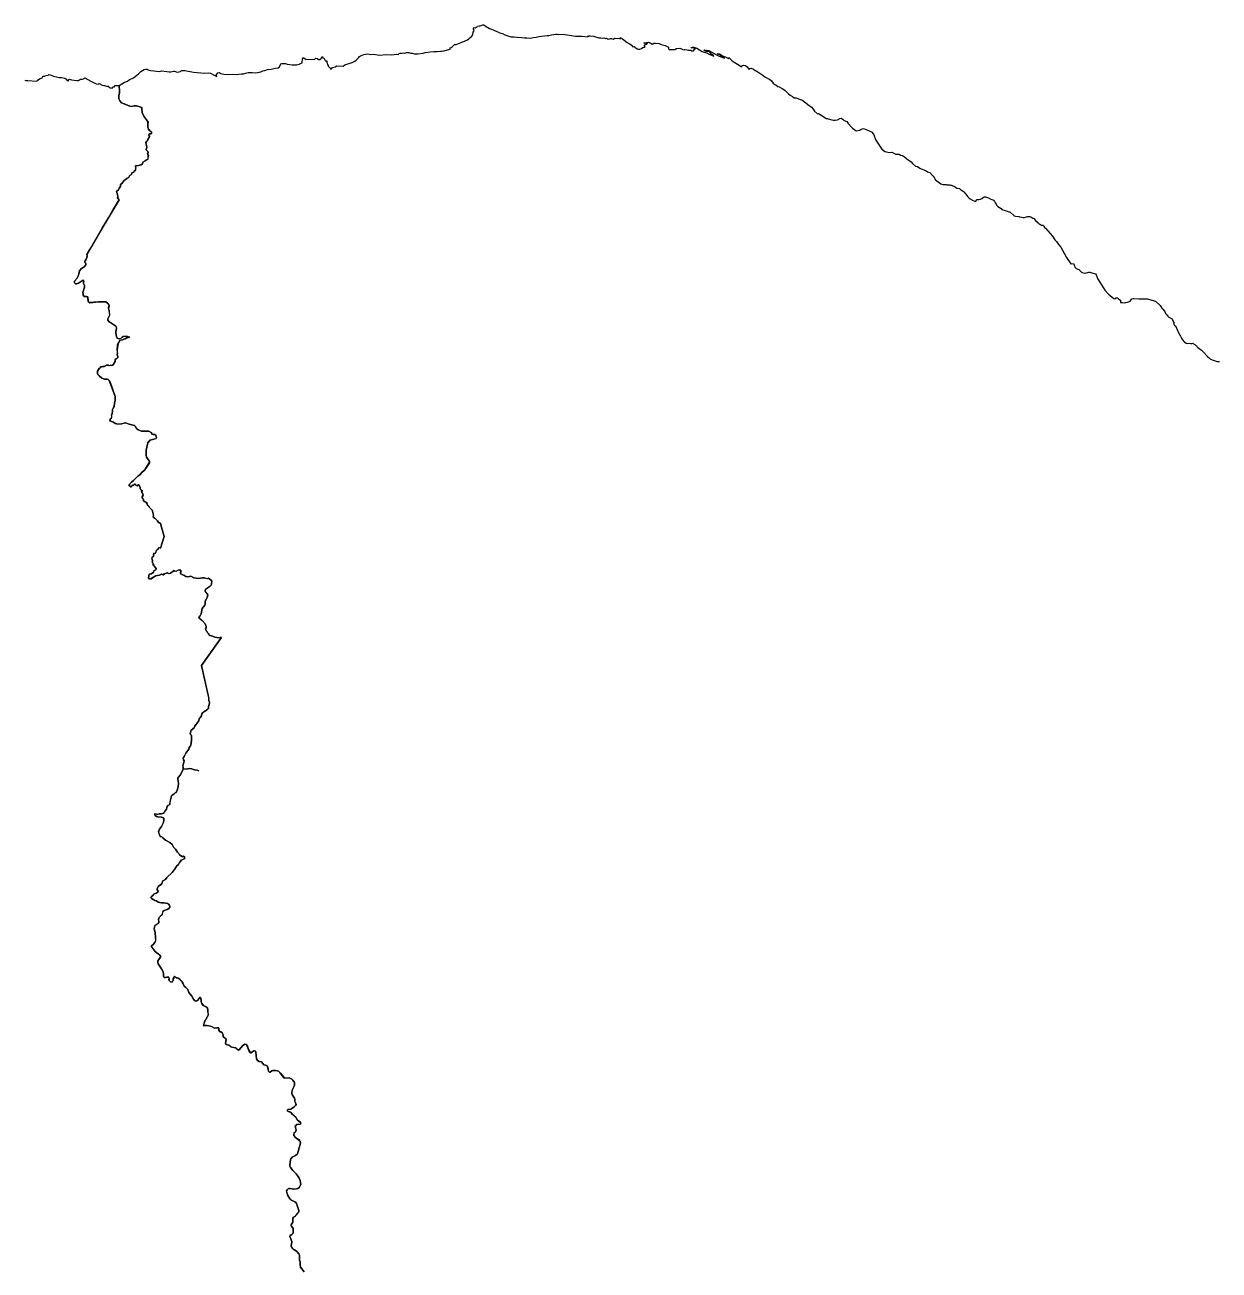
# Model space of a CAD drawing. Extents: x -74 to -34.8, y -33.8 to 5.3.
# Drawn here: x -41.536 to -38.833, y -5.601 to -2.784 of the extents above; entities that cross this region are included whole.
import ezdxf

# ---------------------------------------------------------------- set-up
doc = ezdxf.new("R2010")
doc.units = 0
doc.header["$LTSCALE"] = 2
doc.layers.add('UFEBRASIL', color=7, linetype='Continuous')

msp = doc.modelspace()

# ---------------------------------------------------------------- linework, layer by layer
at = {"layer": 'UFEBRASIL'}
for points in [[(-40.904, -5.6049), (-40.9119, -5.5948), (-40.9126, -5.59), (-40.913, -5.5824), (-40.9144, -5.5786), (-40.9139, -5.5704), (-40.9144, -5.5677), (-40.9157, -5.5644), (-40.9202, -5.5594), (-40.9255, -5.5554), (-40.9278, -5.5542), (-40.9294, -5.5529), (-40.933, -5.5473), (-40.9329, -5.5453), (-40.9317, -5.5388), (-40.9318, -5.5364), (-40.9329, -5.5326), (-40.9339, -5.5304), (-40.9364, -5.5253), (-40.9352, -5.5226), (-40.9315, -5.5203), (-40.9289, -5.5178), (-40.9285, -5.5137), (-40.9288, -5.5069), (-40.9298, -5.5048), (-40.9331, -5.5007), (-40.9328, -5.4987), (-40.9291, -5.4928), (-40.9296, -5.4889), (-40.9292, -5.4833), (-40.928, -5.4817), (-40.925, -5.4799), (-40.9185, -5.4738), (-40.9161, -5.4683), (-40.9158, -5.4662), (-40.9162, -5.4638), (-40.9212, -5.4508), (-40.9226, -5.4482), (-40.9251, -5.4466), (-40.9321, -5.4433), (-40.937, -5.4386), (-40.9418, -5.431), (-40.9435, -5.4216), (-40.9425, -5.4197), (-40.9403, -5.4173), (-40.9382, -5.4164), (-40.9351, -5.4163), (-40.9305, -5.4175), (-40.9274, -5.4177), (-40.9213, -5.4174), (-40.9177, -5.4163), (-40.9153, -5.4142), (-40.9115, -5.4074), (-40.9129, -5.3981), (-40.9149, -5.3931), (-40.917, -5.3894), (-40.9221, -5.3832), (-40.929, -5.3758), (-40.9343, -5.3691), (-40.9361, -5.366), (-40.9361, -5.3629), (-40.9344, -5.3514), (-40.9337, -5.3494), (-40.9308, -5.3455), (-40.9236, -5.3419), (-40.9185, -5.3383), (-40.9135, -5.3196), (-40.9121, -5.3142), (-40.9135, -5.3079), (-40.9235, -5.3011), (-40.9269, -5.297), (-40.9262, -5.2902), (-40.9232, -5.2883), (-40.9219, -5.2844), (-40.9242, -5.2748), (-40.9196, -5.2712), (-40.9119, -5.2709), (-40.9112, -5.268), (-40.9117, -5.2667), (-40.9189, -5.2621), (-40.9227, -5.255), (-40.9299, -5.2489), (-40.9331, -5.2452), (-40.9359, -5.2433), (-40.9411, -5.242), (-40.9417, -5.2387), (-40.9397, -5.2372), (-40.9342, -5.2369), (-40.9313, -5.2353), (-40.9266, -5.2321), (-40.9232, -5.2291), (-40.922, -5.2265), (-40.9226, -5.224), (-40.925, -5.22), (-40.9247, -5.2155), (-40.9254, -5.2125), (-40.93, -5.2054), (-40.932, -5.2013), (-40.932, -5.1988), (-40.9303, -5.1928), (-40.9264, -5.1858), (-40.9253, -5.1821), (-40.9256, -5.1769), (-40.929, -5.1717), (-40.9318, -5.1691), (-40.9345, -5.1674), (-40.9377, -5.1666), (-40.9493, -5.1669), (-40.9585, -5.1545), (-40.962, -5.1513), (-40.9646, -5.1501), (-40.9684, -5.1494), (-40.9749, -5.1495), (-40.977, -5.1504), (-40.9804, -5.1535), (-40.9825, -5.1535), (-40.9845, -5.1513), (-40.987, -5.1404), (-40.9886, -5.1387), (-40.991, -5.1377), (-40.9951, -5.1367), (-41.0001, -5.1304), (-41.0052, -5.129), (-41.0091, -5.1267), (-41.0118, -5.1236), (-41.0131, -5.1085), (-41.0141, -5.1058), (-41.0175, -5.1048), (-41.0202, -5.1063), (-41.0219, -5.1079), (-41.0251, -5.11), (-41.0264, -5.1097), (-41.0297, -5.1023), (-41.034, -5.0911), (-41.034, -5.0911), (-41.0378, -5.0904), (-41.0403, -5.0914), (-41.0433, -5.0939), (-41.0504, -5.1023), (-41.0538, -5.1032), (-41.0586, -5.0986), (-41.0673, -5.0968), (-41.0698, -5.0958), (-41.0745, -5.0921), (-41.0746, -5.0921), (-41.0813, -5.0901), (-41.0819, -5.0876), (-41.0804, -5.0787), (-41.0841, -5.076), (-41.0873, -5.0733), (-41.087, -5.069), (-41.0882, -5.0656), (-41.0903, -5.0631), (-41.0965, -5.0602), (-41.097, -5.0531), (-41.1013, -5.0531), (-41.1067, -5.0537), (-41.1118, -5.051), (-41.1159, -5.0496), (-41.124, -5.0482), (-41.1266, -5.048), (-41.1319, -5.0481), (-41.1296, -5.04), (-41.1282, -5.0378), (-41.1275, -5.0359), (-41.125, -5.0324), (-41.1238, -5.0292), (-41.1218, -5.0268), (-41.1212, -5.0239), (-41.1202, -5.0211), (-41.122, -5.0182), (-41.1221, -5.0157), (-41.1214, -5.0127), (-41.1234, -5.007), (-41.1243, -5.0061), (-41.132, -5.0025), (-41.1355, -4.9978), (-41.1369, -4.9935), (-41.1365, -4.991), (-41.1383, -4.9845), (-41.1409, -4.9848), (-41.1445, -4.9904), (-41.1465, -4.9922), (-41.1489, -4.9928), (-41.1509, -4.9921), (-41.1543, -4.9879), (-41.1579, -4.9814), (-41.1645, -4.9731), (-41.1672, -4.9662), (-41.1692, -4.9639), (-41.1719, -4.9618), (-41.1752, -4.9586), (-41.1774, -4.9538), (-41.18, -4.95), (-41.1802, -4.9475), (-41.1837, -4.9459), (-41.1854, -4.9434), (-41.189, -4.9406), (-41.1911, -4.9398), (-41.1935, -4.9397), (-41.197, -4.937), (-41.1986, -4.9375), (-41.1986, -4.9413), (-41.2002, -4.9433), (-41.2003, -4.9457), (-41.2038, -4.9497), (-41.2059, -4.9489), (-41.2097, -4.9453), (-41.2093, -4.9397), (-41.2116, -4.9381), (-41.2179, -4.9393), (-41.2214, -4.9382), (-41.2224, -4.9362), (-41.2223, -4.9306), (-41.2229, -4.9265), (-41.2269, -4.9194), (-41.2341, -4.9084), (-41.2349, -4.9057), (-41.2347, -4.9017), (-41.2328, -4.8985), (-41.2282, -4.8921), (-41.2281, -4.891), (-41.2337, -4.8868), (-41.2407, -4.8804), (-41.2497, -4.8686), (-41.2493, -4.8673), (-41.2446, -4.8638), (-41.2419, -4.8602), (-41.2394, -4.8545), (-41.2399, -4.8488), (-41.2407, -4.8384), (-41.2432, -4.8283), (-41.2425, -4.8252), (-41.2409, -4.8208), (-41.2345, -4.8172), (-41.2328, -4.8157), (-41.2326, -4.8126), (-41.2334, -4.8077), (-41.2325, -4.8045), (-41.2299, -4.8009), (-41.2249, -4.7967), (-41.2231, -4.7895), (-41.2207, -4.7877), (-41.2138, -4.7857), (-41.21, -4.7833), (-41.2081, -4.7803), (-41.2088, -4.775), (-41.2128, -4.772), (-41.2169, -4.7709), (-41.2213, -4.7702), (-41.2268, -4.7707), (-41.2339, -4.7688), (-41.2382, -4.7658), (-41.2419, -4.765), (-41.248, -4.7616), (-41.2504, -4.759), (-41.2495, -4.756), (-41.2459, -4.7534), (-41.2437, -4.7508), (-41.2388, -4.7488), (-41.2352, -4.7465), (-41.2342, -4.7442), (-41.2365, -4.741), (-41.2367, -4.7388), (-41.2341, -4.7337), (-41.231, -4.731), (-41.2277, -4.7287), (-41.226, -4.7265), (-41.2238, -4.7209), (-41.2203, -4.7193), (-41.2179, -4.7176), (-41.2146, -4.7127), (-41.2025, -4.7019), (-41.197, -4.6948), (-41.1936, -4.689), (-41.191, -4.6862), (-41.1879, -4.684), (-41.1859, -4.6793), (-41.1811, -4.6732), (-41.1754, -4.6708), (-41.1739, -4.6669), (-41.1768, -4.6646), (-41.1795, -4.6654), (-41.1856, -4.662), (-41.1871, -4.6589), (-41.1904, -4.6561), (-41.1952, -4.6488), (-41.1992, -4.6441), (-41.2028, -4.6382), (-41.2075, -4.6342), (-41.2173, -4.6289), (-41.2234, -4.6237), (-41.2257, -4.6211), (-41.2293, -4.6201), (-41.2306, -4.6177), (-41.2334, -4.6088), (-41.2311, -4.6036), (-41.2269, -4.5974), (-41.223, -4.5898), (-41.2215, -4.584), (-41.2212, -4.5789), (-41.222, -4.5778), (-41.2265, -4.5765), (-41.2348, -4.5759), (-41.2377, -4.575), (-41.2413, -4.5725), (-41.2423, -4.5699), (-41.2407, -4.5685), (-41.2379, -4.5697), (-41.2354, -4.5702), (-41.2317, -4.5691), (-41.2264, -4.569), (-41.2215, -4.5675), (-41.2156, -4.5587), (-41.2146, -4.5537), (-41.2141, -4.5527), (-41.212, -4.5501), (-41.2079, -4.5477), (-41.2076, -4.5467), (-41.2067, -4.5421), (-41.2062, -4.5371), (-41.2038, -4.5284), (-41.2022, -4.5268), (-41.1985, -4.5248), (-41.196, -4.5217), (-41.1937, -4.5204), (-41.1908, -4.5155), (-41.1891, -4.5077), (-41.1883, -4.4992), (-41.1894, -4.4909), (-41.1893, -4.4887), (-41.1879, -4.4861), (-41.1841, -4.4815), (-41.181, -4.4766), (-41.1781, -4.4698), (-41.1776, -4.4677), (-41.167, -4.4674), (-41.1622, -4.4667), (-41.1581, -4.4673), (-41.1544, -4.4691), (-41.152, -4.4698), (-41.1462, -4.4701), (-41.1424, -4.472), (-41.1462, -4.4701), (-41.152, -4.4698), (-41.1544, -4.4691), (-41.1581, -4.4673), (-41.1622, -4.4667), (-41.1671, -4.4674), (-41.1776, -4.4677), (-41.1776, -4.4641), (-41.1785, -4.4594), (-41.1779, -4.4572), (-41.1765, -4.4556), (-41.1759, -4.4518), (-41.1752, -4.4495), (-41.1765, -4.447), (-41.1774, -4.4433), (-41.1771, -4.4413), (-41.1756, -4.4397), (-41.1712, -4.4317), (-41.1651, -4.4226), (-41.1638, -4.419), (-41.1612, -4.415), (-41.1597, -4.4106), (-41.1596, -4.4063), (-41.1585, -4.403), (-41.159, -4.3921), (-41.1607, -4.3893), (-41.1618, -4.3873), (-41.1592, -4.3801), (-41.158, -4.3787), (-41.1523, -4.3746), (-41.1509, -4.3707), (-41.1491, -4.3672), (-41.1466, -4.3646), (-41.1452, -4.3621), (-41.1421, -4.359), (-41.1415, -4.3538), (-41.1362, -4.3483), (-41.1358, -4.3468), (-41.1354, -4.3429), (-41.1334, -4.3401), (-41.1259, -4.3358), (-41.1247, -4.3352), (-41.1202, -4.3306), (-41.1201, -4.327), (-41.1194, -4.3243), (-41.1181, -4.3188), (-41.1181, -4.3168), (-41.1194, -4.313), (-41.1198, -4.3079), (-41.1191, -4.3065), (-41.1359, -4.2335), (-41.0991, -4.1818), (-41.0909, -4.1703), (-41.0939, -4.1699), (-41.097, -4.1707), (-41.1058, -4.1696), (-41.1113, -4.1669), (-41.1183, -4.1652), (-41.121, -4.1605), (-41.1231, -4.1582), (-41.1237, -4.1562), (-41.1262, -4.1528), (-41.1268, -4.1507), (-41.1258, -4.1485), (-41.1253, -4.1449), (-41.1281, -4.1393), (-41.1343, -4.1317), (-41.1431, -4.1242), (-41.1408, -4.1236), (-41.1394, -4.121), (-41.1371, -4.1169), (-41.1344, -4.1049), (-41.1289, -4.0973), (-41.1281, -4.0942), (-41.1276, -4.0887), (-41.1222, -4.0772), (-41.122, -4.0722), (-41.1275, -4.0661), (-41.1279, -4.0639), (-41.1258, -4.0603), (-41.1164, -4.0541), (-41.1141, -4.0518), (-41.1132, -4.0498), (-41.1132, -4.047), (-41.1125, -4.0442), (-41.1143, -4.0406), (-41.1203, -4.0363), (-41.1239, -4.0371), (-41.1302, -4.0354), (-41.1337, -4.0352), (-41.1431, -4.0368), (-41.1533, -4.0349), (-41.16, -4.0317), (-41.1635, -4.0318), (-41.1688, -4.0331), (-41.1718, -4.0325), (-41.176, -4.0288), (-41.182, -4.0267), (-41.1838, -4.0244), (-41.1829, -4.018), (-41.1855, -4.0172), (-41.1886, -4.0176), (-41.1916, -4.019), (-41.1926, -4.0207), (-41.1958, -4.0203), (-41.1995, -4.0184), (-41.2018, -4.0209), (-41.2033, -4.0225), (-41.206, -4.0243), (-41.2107, -4.0258), (-41.2141, -4.0242), (-41.2221, -4.0271), (-41.2244, -4.0286), (-41.2268, -4.0272), (-41.2309, -4.0289), (-41.2403, -4.0308), (-41.2521, -4.0378), (-41.2547, -4.0371), (-41.2567, -4.0348), (-41.2556, -4.0326), (-41.2555, -4.0297), (-41.2529, -4.0265), (-41.2495, -4.0264), (-41.2446, -4.022), (-41.2438, -4.0197), (-41.2388, -4.0154), (-41.2392, -4.0131), (-41.2426, -4.0099), (-41.2457, -4.0066), (-41.2458, -4.0039), (-41.2464, -4.0013), (-41.2479, -3.9994), (-41.2473, -3.997), (-41.2474, -3.9932), (-41.2477, -3.9891), (-41.2459, -3.9877), (-41.2442, -3.9864), (-41.2447, -3.983), (-41.2437, -3.9794), (-41.2401, -3.9792), (-41.2386, -3.9757), (-41.2382, -3.9728), (-41.2335, -3.97), (-41.2343, -3.9678), (-41.2313, -3.9665), (-41.2289, -3.9681), (-41.2202, -3.9415), (-41.2279, -3.9153), (-41.2289, -3.9117), (-41.23, -3.9109), (-41.2333, -3.9103), (-41.2356, -3.906), (-41.239, -3.9035), (-41.2417, -3.9005), (-41.2457, -3.8964), (-41.2457, -3.8963), (-41.2447, -3.8933), (-41.2466, -3.8845), (-41.2476, -3.8823), (-41.2535, -3.8759), (-41.2554, -3.8729), (-41.2597, -3.8687), (-41.2613, -3.864), (-41.2678, -3.8612), (-41.2668, -3.8589), (-41.2705, -3.8531), (-41.2704, -3.8523), (-41.2681, -3.8483), (-41.2686, -3.8445), (-41.2713, -3.8419), (-41.272, -3.8365), (-41.2737, -3.8357), (-41.2751, -3.8339), (-41.2752, -3.8302), (-41.278, -3.8245), (-41.279, -3.8246), (-41.2827, -3.8268), (-41.2847, -3.8255), (-41.2879, -3.8225), (-41.2894, -3.8255), (-41.2925, -3.8258), (-41.2961, -3.83), (-41.2967, -3.8294), (-41.3008, -3.8263), (-41.2987, -3.8232), (-41.2944, -3.8186), (-41.2898, -3.8148), (-41.2805, -3.8055), (-41.2756, -3.8023), (-41.2708, -3.7968), (-41.2648, -3.7916), (-41.2626, -3.7888), (-41.2538, -3.7734), (-41.2548, -3.7703), (-41.2605, -3.7625), (-41.2612, -3.7575), (-41.2615, -3.7519), (-41.2613, -3.7462), (-41.26, -3.7393), (-41.2585, -3.7328), (-41.2574, -3.7299), (-41.2519, -3.7233), (-41.2472, -3.7221), (-41.2385, -3.7199), (-41.2381, -3.7178), (-41.2383, -3.7158), (-41.2393, -3.7126), (-41.2418, -3.711), (-41.2454, -3.7109), (-41.2474, -3.7099), (-41.2502, -3.7066), (-41.2554, -3.7033), (-41.2583, -3.7036), (-41.2717, -3.7034), (-41.2793, -3.7007), (-41.283, -3.697), (-41.2861, -3.6922), (-41.2877, -3.6909), (-41.2908, -3.6897), (-41.2999, -3.6875), (-41.3077, -3.6848), (-41.3169, -3.6866), (-41.3225, -3.6878), (-41.3265, -3.6873), (-41.3289, -3.6863), (-41.3318, -3.6858), (-41.3353, -3.6832), (-41.3417, -3.6808), (-41.3433, -3.6782), (-41.3424, -3.6762), (-41.34, -3.674), (-41.3391, -3.6704), (-41.34, -3.6674), (-41.3385, -3.6635), (-41.3373, -3.6574), (-41.3373, -3.6547), (-41.3349, -3.65), (-41.334, -3.6477), (-41.3329, -3.6404), (-41.3311, -3.6333), (-41.3317, -3.6312), (-41.3313, -3.6247), (-41.3449, -3.5887), (-41.347, -3.5869), (-41.3493, -3.586), (-41.3572, -3.5852), (-41.362, -3.5832), (-41.368, -3.5785), (-41.3706, -3.5749), (-41.3713, -3.5726), (-41.3712, -3.5678), (-41.3695, -3.564), (-41.3674, -3.5618), (-41.3657, -3.5601), (-41.3647, -3.558), (-41.3617, -3.558), (-41.36, -3.5568), (-41.356, -3.5571), (-41.3531, -3.5558), (-41.3502, -3.5539), (-41.3471, -3.5542), (-41.3441, -3.5546), (-41.3419, -3.5539), (-41.3394, -3.5546), (-41.3369, -3.5539), (-41.3316, -3.5461), (-41.3312, -3.5414), (-41.3269, -3.5383), (-41.3257, -3.5364), (-41.3256, -3.5344), (-41.3271, -3.5309), (-41.3264, -3.5273), (-41.3263, -3.5233), (-41.3269, -3.52), (-41.3261, -3.5083), (-41.3238, -3.5029), (-41.3223, -3.5025), (-41.3221, -3.5003), (-41.3206, -3.4979), (-41.3146, -3.4965), (-41.3116, -3.4952), (-41.3086, -3.4946), (-41.3051, -3.4926), (-41.3012, -3.4918), (-41.2992, -3.491), (-41.3063, -3.4883), (-41.3132, -3.4889), (-41.3155, -3.4904), (-41.319, -3.494), (-41.32, -3.4942), (-41.3242, -3.4945), (-41.3267, -3.4931), (-41.3278, -3.4913), (-41.3295, -3.4864), (-41.3298, -3.4798), (-41.3284, -3.47), (-41.3296, -3.4658), (-41.3387, -3.4599), (-41.3422, -3.4579), (-41.344, -3.4569), (-41.348, -3.4525), (-41.3479, -3.4494), (-41.3439, -3.4405), (-41.3448, -3.4311), (-41.3463, -3.4246), (-41.3453, -3.4179), (-41.348, -3.4146), (-41.3527, -3.4112), (-41.356, -3.4108), (-41.3694, -3.4105), (-41.3902, -3.4124), (-41.3922, -3.4099), (-41.3927, -3.4079), (-41.3939, -3.3996), (-41.3961, -3.3986), (-41.4012, -3.3985), (-41.4036, -3.3966), (-41.4041, -3.3936), (-41.4044, -3.3895), (-41.4007, -3.3779), (-41.401, -3.374), (-41.4028, -3.3695), (-41.4028, -3.3666), (-41.4027, -3.3624), (-41.4057, -3.3626), (-41.4143, -3.3685), (-41.4187, -3.3705), (-41.4216, -3.3705), (-41.4235, -3.368), (-41.4233, -3.3644), (-41.4177, -3.3573), (-41.4152, -3.3526), (-41.4144, -3.3499), (-41.4137, -3.3479), (-41.4123, -3.3407), (-41.4085, -3.3362), (-41.4005, -3.3307), (-41.398, -3.3275), (-41.3981, -3.3247), (-41.4003, -3.3186), (-41.3982, -3.3159), (-41.3954, -3.3107), (-41.3947, -3.3065), (-41.3959, -3.3041), (-41.3903, -3.2946), (-41.3861, -3.2876), (-41.3836, -3.2834), (-41.3605, -3.2442), (-41.3468, -3.221), (-41.3364, -3.2034), (-41.3225, -3.1798), (-41.3259, -3.1758), (-41.3252, -3.1716), (-41.326, -3.169), (-41.3287, -3.1616), (-41.328, -3.1602), (-41.3239, -3.1575), (-41.3224, -3.1536), (-41.3194, -3.1501), (-41.3192, -3.1453), (-41.3164, -3.1431), (-41.3113, -3.1364), (-41.3085, -3.1346), (-41.3052, -3.1318), (-41.3018, -3.1297), (-41.2998, -3.1278), (-41.2988, -3.1257), (-41.2973, -3.1241), (-41.2944, -3.1228), (-41.2935, -3.119), (-41.289, -3.1172), (-41.2882, -3.1153), (-41.2855, -3.1133), (-41.2849, -3.1096), (-41.2849, -3.1057), (-41.2858, -3.1033), (-41.284, -3.1026), (-41.279, -3.1025), (-41.2723, -3.1009), (-41.2696, -3.0988), (-41.268, -3.0938), (-41.2637, -3.0921), (-41.258, -3.0892), (-41.2567, -3.088), (-41.2565, -3.0829), (-41.2564, -3.079), (-41.2583, -3.076), (-41.2565, -3.0717), (-41.2613, -3.0671), (-41.2595, -3.0599), (-41.2614, -3.0541), (-41.2615, -3.0539), (-41.2621, -3.0506), (-41.2609, -3.0485), (-41.2586, -3.0456), (-41.2565, -3.0421), (-41.2538, -3.0376), (-41.255, -3.034), (-41.2546, -3.0312), (-41.2534, -3.0304), (-41.249, -3.0304), (-41.249, -3.0302), (-41.25, -3.0252), (-41.2531, -3.0242), (-41.2558, -3.0202), (-41.2574, -3.0161), (-41.2579, -3.0084), (-41.2577, -3.0031), (-41.2651, -2.993), (-41.2695, -2.9851), (-41.2705, -2.9827), (-41.2708, -2.9742), (-41.2724, -2.9707), (-41.2758, -2.9696), (-41.2835, -2.9676), (-41.2882, -2.9677), (-41.2934, -2.9688), (-41.2984, -2.9684), (-41.3151, -2.9615), (-41.317, -2.9604), (-41.3207, -2.9564), (-41.323, -2.9515), (-41.3233, -2.9479), (-41.3233, -2.9448), (-41.3217, -2.9383), (-41.3216, -2.9354), (-41.3227, -2.9213), (-41.3105, -2.9142), (-41.3096, -2.9136), (-41.3039, -2.9114), (-41.2999, -2.9087), (-41.2903, -2.904), (-41.2861, -2.9013), (-41.279, -2.895), (-41.2735, -2.8897), (-41.2657, -2.885), (-41.263, -2.8844), (-41.2591, -2.8843), (-41.2567, -2.8857), (-41.2511, -2.8875), (-41.2314, -2.8898), (-41.2261, -2.8882), (-41.2089, -2.8904), (-41.2055, -2.8905), (-41.1992, -2.8891), (-41.1968, -2.8893), (-41.1912, -2.8912), (-41.1836, -2.8899), (-41.181, -2.8874), (-41.1772, -2.8872), (-41.1738, -2.8877), (-41.1544, -2.8915), (-41.1295, -2.8938), (-41.1197, -2.8929), (-41.1158, -2.8939), (-41.1072, -2.8983), (-41.1027, -2.9001), (-41.1017, -2.9009), (-41.1025, -2.8983), (-41.099, -2.8926), (-41.0963, -2.8919), (-41.0925, -2.8941), (-41.0853, -2.8957), (-41.078, -2.8965), (-41.0651, -2.8957), (-41.0578, -2.8963), (-41.0455, -2.8953), (-41.0403, -2.8949), (-41.0364, -2.8936), (-41.0305, -2.8924), (-41.0213, -2.892), (-41.0137, -2.8926), (-41.0092, -2.8921), (-41.0058, -2.891), (-41.0015, -2.8905), (-40.9973, -2.8883), (-40.9927, -2.8877), (-40.9908, -2.8869), (-40.9867, -2.885), (-40.9786, -2.8845), (-40.9727, -2.8827), (-40.9684, -2.8824), (-40.9625, -2.8812), (-40.9599, -2.8792), (-40.9565, -2.8722), (-40.9546, -2.8715), (-40.9462, -2.8717), (-40.9422, -2.8731), (-40.9365, -2.8742), (-40.9312, -2.8745), (-40.9205, -2.8745), (-40.9147, -2.8734), (-40.9083, -2.8699), (-40.9075, -2.8614), (-40.9061, -2.8589), (-40.9045, -2.8589), (-40.9015, -2.8608), (-40.8999, -2.8623), (-40.8799, -2.8622), (-40.8773, -2.8597), (-40.8734, -2.8604), (-40.8732, -2.8621), (-40.8711, -2.8629), (-40.8684, -2.8629), (-40.8644, -2.8599), (-40.8643, -2.8592), (-40.864, -2.857), (-40.8618, -2.8563), (-40.8614, -2.8593), (-40.8594, -2.8591), (-40.8564, -2.865), (-40.856, -2.8654), (-40.8527, -2.8653), (-40.8522, -2.8687), (-40.8517, -2.871), (-40.8512, -2.8737), (-40.8493, -2.876), (-40.8493, -2.8774), (-40.8452, -2.8825), (-40.8435, -2.8848), (-40.8421, -2.8837), (-40.8397, -2.8806), (-40.8335, -2.8791), (-40.83, -2.8772), (-40.8158, -2.8774), (-40.8116, -2.8747), (-40.7951, -2.8693), (-40.7894, -2.8662), (-40.7864, -2.864), (-40.7805, -2.8589), (-40.7786, -2.856), (-40.7761, -2.8541), (-40.7684, -2.8513), (-40.76, -2.8501), (-40.7539, -2.8515), (-40.7479, -2.8509), (-40.7325, -2.8528), (-40.718, -2.8514), (-40.7066, -2.8518), (-40.7, -2.8515), (-40.6952, -2.8506), (-40.6908, -2.8513), (-40.6887, -2.8491), (-40.6863, -2.8483), (-40.683, -2.8485), (-40.68, -2.8478), (-40.677, -2.8481), (-40.6719, -2.8471), (-40.6668, -2.8471), (-40.662, -2.8484), (-40.6586, -2.8485), (-40.6546, -2.8496), (-40.6454, -2.8501), (-40.6341, -2.8485), (-40.6297, -2.8472), (-40.6182, -2.8454), (-40.6101, -2.8446), (-40.6062, -2.8448), (-40.6029, -2.8442), (-40.5953, -2.8441), (-40.5922, -2.8438), (-40.5873, -2.8432), (-40.5736, -2.8396), (-40.573, -2.8366), (-40.571, -2.8353), (-40.5686, -2.8341), (-40.5665, -2.8316), (-40.5633, -2.829), (-40.5595, -2.8286), (-40.5557, -2.8272), (-40.5482, -2.8242), (-40.5456, -2.823), (-40.5423, -2.8221), (-40.5392, -2.8208), (-40.5337, -2.8181), (-40.5311, -2.8161), (-40.5287, -2.814), (-40.5253, -2.8109), (-40.5223, -2.8065), (-40.522, -2.8048), (-40.5209, -2.8009), (-40.5195, -2.7986), (-40.5193, -2.7965), (-40.5202, -2.7943), (-40.5206, -2.7927), (-40.5194, -2.7905), (-40.517, -2.791), (-40.5142, -2.7894), (-40.5124, -2.7888), (-40.5113, -2.7875), (-40.5073, -2.7866), (-40.5055, -2.7867), (-40.4997, -2.7844), (-40.4972, -2.7845), (-40.4917, -2.7881), (-40.4843, -2.7922), (-40.4799, -2.794), (-40.4757, -2.7959), (-40.473, -2.797), (-40.468, -2.7992), (-40.4641, -2.8008), (-40.4628, -2.8014), (-40.4588, -2.8028), (-40.455, -2.8042), (-40.4494, -2.8071), (-40.4359, -2.8113), (-40.4284, -2.8111), (-40.4216, -2.8125), (-40.4122, -2.813), (-40.4051, -2.814), (-40.3995, -2.8136), (-40.3914, -2.8141), (-40.3857, -2.8126), (-40.3783, -2.8122), (-40.3723, -2.8103), (-40.3539, -2.8084), (-40.3502, -2.808), (-40.3443, -2.8065), (-40.3385, -2.8064), (-40.3343, -2.8056), (-40.3311, -2.8055), (-40.328, -2.8061), (-40.3173, -2.8057), (-40.2893, -2.8102), (-40.2749, -2.8099), (-40.2617, -2.8113), (-40.2603, -2.8095), (-40.2563, -2.8089), (-40.2487, -2.81), (-40.2369, -2.8136), (-40.232, -2.814), (-40.2283, -2.8141), (-40.2258, -2.814), (-40.2236, -2.8147), (-40.2225, -2.8148), (-40.2192, -2.8146), (-40.217, -2.8159), (-40.2147, -2.8163), (-40.2106, -2.8153), (-40.2079, -2.815), (-40.2047, -2.8165), (-40.2008, -2.8146), (-40.2, -2.8144), (-40.19, -2.8151), (-40.1873, -2.815), (-40.1887, -2.8129), (-40.1832, -2.816), (-40.173, -2.8242), (-40.1671, -2.8273), (-40.164, -2.8297), (-40.1599, -2.8338), (-40.1565, -2.8333), (-40.1556, -2.8348), (-40.15, -2.8385), (-40.1479, -2.8395), (-40.1439, -2.8392), (-40.1403, -2.8381), (-40.1375, -2.8353), (-40.135, -2.8344), (-40.1341, -2.8349), (-40.1318, -2.8334), (-40.1334, -2.8308), (-40.1329, -2.8287), (-40.1297, -2.8278), (-40.1266, -2.8258), (-40.1265, -2.8248), (-40.1323, -2.8262), (-40.1347, -2.8249), (-40.1249, -2.8238), (-40.1203, -2.8248), (-40.1159, -2.8277), (-40.1125, -2.8259), (-40.1087, -2.8256), (-40.1002, -2.8267), (-40.0959, -2.8284), (-40.0866, -2.8313), (-40.0794, -2.8348), (-40.0791, -2.8378), (-40.0791, -2.8383), (-40.0768, -2.8409), (-40.0743, -2.8402), (-40.0705, -2.84), (-40.0693, -2.8403), (-40.0667, -2.8399), (-40.0652, -2.8397), (-40.0613, -2.8375), (-40.0535, -2.8373), (-40.0485, -2.8393), (-40.0475, -2.8399), (-40.0436, -2.8411), (-40.042, -2.8401), (-40.037, -2.8409), (-40.034, -2.8413), (-40.0289, -2.8414), (-40.027, -2.8427), (-40.0223, -2.8427), (-40.0201, -2.8393), (-40.0178, -2.838), (-40.02, -2.8375), (-40.0223, -2.8362), (-40.0275, -2.8361), (-40.025, -2.8345), (-40.0219, -2.835), (-40.015, -2.8373), (-40.003, -2.8443), (-39.9906, -2.8486), (-39.9883, -2.8497), (-39.9802, -2.8538), (-39.9762, -2.8551), (-39.9781, -2.8519), (-39.9817, -2.8504), (-39.9849, -2.8468), (-39.9867, -2.8455), (-39.9938, -2.8443), (-39.9972, -2.843), (-39.9995, -2.8419), (-39.9988, -2.8414), (-39.9961, -2.8409), (-39.9935, -2.8426), (-39.9902, -2.842), (-39.9877, -2.8425), (-39.9706, -2.8522), (-39.9643, -2.8551), (-39.9521, -2.8598), (-39.953, -2.8584), (-39.9558, -2.8564), (-39.9612, -2.8537), (-39.9632, -2.8521), (-39.9674, -2.8505), (-39.968, -2.8489), (-39.9637, -2.8502), (-39.9555, -2.8549), (-39.9502, -2.8569), (-39.9435, -2.8605), (-39.9427, -2.8582), (-39.9349, -2.8655), (-39.9306, -2.8687), (-39.919, -2.8752), (-39.9142, -2.8789), (-39.9117, -2.8763), (-39.9096, -2.8753), (-39.9049, -2.876), (-39.9011, -2.8793), (-39.897, -2.8845), (-39.8954, -2.8828), (-39.8923, -2.8822), (-39.8867, -2.8847), (-39.8829, -2.8874), (-39.8809, -2.888), (-39.8725, -2.8932), (-39.8654, -2.8979), (-39.861, -2.9015), (-39.8579, -2.9031), (-39.8532, -2.9061), (-39.8517, -2.9071), (-39.8505, -2.9074), (-39.8463, -2.9112), (-39.8422, -2.9159), (-39.8383, -2.9194), (-39.8361, -2.9203), (-39.8316, -2.9234), (-39.8286, -2.9247), (-39.8237, -2.9275), (-39.8207, -2.9292), (-39.815, -2.9331), (-39.8079, -2.9405), (-39.804, -2.9437), (-39.7984, -2.9465), (-39.7948, -2.9495), (-39.7905, -2.9492), (-39.7814, -2.953), (-39.7777, -2.9541), (-39.7741, -2.9559), (-39.7682, -2.9606), (-39.7641, -2.9648), (-39.7558, -2.9702), (-39.7519, -2.9748), (-39.7491, -2.9793), (-39.7416, -2.9857), (-39.7395, -2.9845), (-39.7357, -2.9869), (-39.7299, -2.9906), (-39.7247, -2.9949), (-39.7223, -2.996), (-39.7198, -2.9962), (-39.7129, -2.9985), (-39.7093, -2.9992), (-39.7084, -2.9994), (-39.7054, -3.0001), (-39.7018, -3), (-39.6967, -2.999), (-39.6915, -2.996), (-39.6882, -2.9952), (-39.6875, -2.9955), (-39.6833, -2.9989), (-39.6819, -3.0004), (-39.6755, -3.003), (-39.6724, -3.0071), (-39.6653, -3.0161), (-39.6625, -3.018), (-39.6598, -3.02), (-39.6571, -3.0219), (-39.6543, -3.0239), (-39.6463, -3.0226), (-39.6433, -3.0206), (-39.6382, -3.019), (-39.6301, -3.0214), (-39.6194, -3.0263), (-39.6154, -3.0316), (-39.61, -3.0448), (-39.5967, -3.0656), (-39.5897, -3.0706), (-39.5789, -3.0729), (-39.5736, -3.0721), (-39.5661, -3.0762), (-39.5652, -3.0767), (-39.5616, -3.0765), (-39.5582, -3.0766), (-39.5572, -3.0767), (-39.5541, -3.0788), (-39.5497, -3.0797), (-39.5453, -3.0825), (-39.5394, -3.0871), (-39.5303, -3.0945), (-39.5273, -3.0979), (-39.52, -3.1038), (-39.5157, -3.1046), (-39.5107, -3.1087), (-39.5077, -3.1099), (-39.5047, -3.1104), (-39.5014, -3.1124), (-39.4961, -3.1142), (-39.4929, -3.1164), (-39.4875, -3.1184), (-39.4815, -3.1251), (-39.4798, -3.1262), (-39.4781, -3.1298), (-39.4746, -3.1346), (-39.4717, -3.1375), (-39.4688, -3.1395), (-39.4627, -3.1438), (-39.4604, -3.1445), (-39.4572, -3.1454), (-39.4547, -3.1455), (-39.451, -3.1454), (-39.4495, -3.1458), (-39.4468, -3.1463), (-39.4448, -3.146), (-39.4434, -3.1458), (-39.4407, -3.1472), (-39.439, -3.1473), (-39.4306, -3.1508), (-39.4265, -3.1538), (-39.4202, -3.1546), (-39.418, -3.1567), (-39.4122, -3.1602), (-39.4105, -3.1619), (-39.4073, -3.1666), (-39.4038, -3.1702), (-39.402, -3.1733), (-39.3987, -3.1764), (-39.3961, -3.1782), (-39.3914, -3.1809), (-39.3843, -3.1841), (-39.3804, -3.1796), (-39.3778, -3.1796), (-39.3765, -3.1796), (-39.3731, -3.1789), (-39.3716, -3.1782), (-39.3697, -3.1769), (-39.3677, -3.1755), (-39.3645, -3.1735), (-39.3623, -3.1734), (-39.3618, -3.1732), (-39.355, -3.1754), (-39.3494, -3.1787), (-39.3453, -3.18), (-39.3439, -3.1809), (-39.3412, -3.1841), (-39.3398, -3.1872), (-39.3376, -3.1898), (-39.3365, -3.1922), (-39.3337, -3.195), (-39.3263, -3.1997), (-39.3249, -3.2016), (-39.3224, -3.2027), (-39.3195, -3.2036), (-39.313, -3.2061), (-39.3113, -3.2068), (-39.3091, -3.2071), (-39.3069, -3.2073), (-39.2966, -3.2163), (-39.294, -3.2171), (-39.286, -3.2181), (-39.2846, -3.2183), (-39.2795, -3.2191), (-39.2765, -3.2198), (-39.2738, -3.22), (-39.2715, -3.2194), (-39.2688, -3.2183), (-39.2667, -3.2178), (-39.2653, -3.2179), (-39.2621, -3.2178), (-39.2602, -3.2182), (-39.2591, -3.2187), (-39.2565, -3.2198), (-39.2547, -3.2219), (-39.2525, -3.2221), (-39.2487, -3.2267), (-39.2423, -3.2322), (-39.2409, -3.2333), (-39.239, -3.2348), (-39.2374, -3.2359), (-39.235, -3.2372), (-39.2323, -3.2375), (-39.2301, -3.2388), (-39.2289, -3.2399), (-39.2289, -3.2416), (-39.2263, -3.2441), (-39.2103, -3.262), (-39.2049, -3.2704), (-39.201, -3.2741), (-39.1967, -3.2814), (-39.1915, -3.287), (-39.1877, -3.2938), (-39.1785, -3.3102), (-39.1687, -3.3247), (-39.1681, -3.3248), (-39.1625, -3.3245), (-39.1601, -3.3296), (-39.1595, -3.3325), (-39.1568, -3.3353), (-39.1508, -3.338), (-39.1443, -3.3438), (-39.1427, -3.3445), (-39.1379, -3.3459), (-39.1376, -3.3459), (-39.1347, -3.3452), (-39.1328, -3.3456), (-39.1301, -3.3446), (-39.1276, -3.3436), (-39.1258, -3.3438), (-39.1214, -3.3455), (-39.1184, -3.3459), (-39.1127, -3.3474), (-39.1104, -3.3511), (-39.1083, -3.3577), (-39.1033, -3.3662), (-39.0914, -3.3846), (-39.0835, -3.3935), (-39.0796, -3.3966), (-39.0715, -3.403), (-39.0688, -3.4037), (-39.0668, -3.4029), (-39.0666, -3.4018), (-39.0628, -3.4017), (-39.0603, -3.4046), (-39.0559, -3.4074), (-39.0563, -3.4126), (-39.0513, -3.4126), (-39.0467, -3.413), (-39.0445, -3.4126), (-39.0401, -3.4119), (-39.0357, -3.4098), (-39.0343, -3.409), (-39.0323, -3.406), (-39.0302, -3.4044), (-39.0274, -3.4035), (-39.0264, -3.4035), (-39.0146, -3.4037), (-39.0097, -3.4038), (-39.0047, -3.4038), (-38.9961, -3.4042), (-38.977, -3.4091), (-38.9664, -3.4195), (-38.9624, -3.425), (-38.9607, -3.4273), (-38.9561, -3.4328), (-38.9545, -3.4369), (-38.9512, -3.44), (-38.9492, -3.4431), (-38.9465, -3.4452), (-38.9408, -3.4485), (-38.9384, -3.4512), (-38.9376, -3.4539), (-38.9357, -3.4573), (-38.9353, -3.4615), (-38.9341, -3.4641), (-38.9321, -3.4654), (-38.9264, -3.4775), (-38.9257, -3.479), (-38.9247, -3.4811), (-38.9237, -3.4832), (-38.9218, -3.4866), (-38.9207, -3.4884), (-38.9191, -3.4912), (-38.9178, -3.4934), (-38.9157, -3.4968), (-38.912, -3.5013), (-38.9106, -3.5024), (-38.9076, -3.5047), (-38.9049, -3.5054), (-38.9034, -3.5047), (-38.8976, -3.5051), (-38.8944, -3.5053), (-38.8928, -3.5046), (-38.8908, -3.5059), (-38.8882, -3.5075), (-38.8857, -3.5098), (-38.8844, -3.5107), (-38.8832, -3.5121), (-38.8809, -3.5145), (-38.8727, -3.5202), (-38.871, -3.522), (-38.8689, -3.5242), (-38.8585, -3.5351), (-38.8546, -3.5384), (-38.8523, -3.5402), (-38.8502, -3.5413), (-38.8485, -3.5422), (-38.8466, -3.543), (-38.8441, -3.5439), (-38.8417, -3.5445), (-38.8395, -3.5453), (-38.8373, -3.5455), (-38.8349, -3.5459), (-38.8321, -3.5461)], [(-41.5359, -2.9091), (-41.5334, -2.9098), (-41.5291, -2.9105), (-41.5104, -2.9113), (-41.5064, -2.9102), (-41.5046, -2.9082), (-41.5013, -2.9059), (-41.4968, -2.904), (-41.4951, -2.9008), (-41.495, -2.9004), (-41.4916, -2.9004), (-41.4876, -2.899), (-41.483, -2.8983), (-41.4813, -2.8967), (-41.4783, -2.8975), (-41.4712, -2.9007), (-41.4611, -2.9025), (-41.4574, -2.9035), (-41.4523, -2.9035), (-41.4453, -2.9052), (-41.4434, -2.9064), (-41.4404, -2.9102), (-41.4377, -2.9093), (-41.4379, -2.9119), (-41.4363, -2.9076), (-41.4348, -2.9068), (-41.43, -2.9084), (-41.4184, -2.9103), (-41.4152, -2.9099), (-41.4124, -2.9086), (-41.4099, -2.9069), (-41.4062, -2.9074), (-41.4056, -2.9071), (-41.4035, -2.9063), (-41.4015, -2.906), (-41.3998, -2.904), (-41.3867, -2.9114), (-41.3835, -2.913), (-41.3808, -2.9144), (-41.3747, -2.9175), (-41.369, -2.9181), (-41.3676, -2.9166), (-41.361, -2.9204), (-41.36, -2.9204), (-41.3571, -2.9212), (-41.3559, -2.9217), (-41.3491, -2.9236), (-41.3482, -2.9224), (-41.3467, -2.9239), (-41.3425, -2.9266), (-41.3385, -2.9276), (-41.3367, -2.925), (-41.336, -2.9245), (-41.3328, -2.9248), (-41.3319, -2.9215), (-41.3227, -2.9213), (-41.3216, -2.9354), (-41.3217, -2.9383), (-41.3233, -2.9448), (-41.3233, -2.9479), (-41.323, -2.9515), (-41.3207, -2.9564), (-41.317, -2.9604), (-41.3151, -2.9615), (-41.2984, -2.9684), (-41.2934, -2.9688), (-41.2882, -2.9677), (-41.2835, -2.9676), (-41.2758, -2.9696), (-41.2713, -2.9716), (-41.2708, -2.9742), (-41.2705, -2.9827), (-41.2695, -2.9851), (-41.2651, -2.993), (-41.2571, -3.0046), (-41.2579, -3.0084), (-41.2574, -3.0161), (-41.2558, -3.0202), (-41.2516, -3.0253), (-41.2491, -3.0265), (-41.249, -3.0304), (-41.2507, -3.0312), (-41.2546, -3.0312), (-41.255, -3.034), (-41.2536, -3.0354), (-41.2538, -3.0376), (-41.2586, -3.0456), (-41.2609, -3.0485), (-41.2621, -3.0506), (-41.2615, -3.0539), (-41.2595, -3.0599), (-41.2613, -3.0671), (-41.2565, -3.0717), (-41.2575, -3.0778), (-41.2557, -3.0797), (-41.2565, -3.0829), (-41.258, -3.0892), (-41.2597, -3.0896), (-41.2637, -3.0921), (-41.2688, -3.0948), (-41.2696, -3.0988), (-41.2723, -3.1009), (-41.279, -3.1025), (-41.2858, -3.1033), (-41.286, -3.1041), (-41.2844, -3.1076), (-41.2858, -3.1103), (-41.2855, -3.1133), (-41.2882, -3.1153), (-41.289, -3.1172), (-41.2935, -3.119), (-41.2944, -3.1228), (-41.2973, -3.1241), (-41.2988, -3.1257), (-41.3008, -3.1289), (-41.3024, -3.1301), (-41.3052, -3.1318), (-41.3085, -3.1346), (-41.3113, -3.1364), (-41.3164, -3.1431), (-41.3192, -3.1453), (-41.3194, -3.1501), (-41.3224, -3.1536), (-41.3239, -3.1575), (-41.3287, -3.1616), (-41.3278, -3.1632), (-41.326, -3.169), (-41.3252, -3.1716), (-41.3255, -3.1767), (-41.3225, -3.1798), (-41.3605, -3.2442), (-41.3903, -3.2946), (-41.3959, -3.3041), (-41.3947, -3.3065), (-41.3954, -3.3107), (-41.3982, -3.3159), (-41.4006, -3.3202), (-41.3981, -3.3247), (-41.398, -3.3275), (-41.4005, -3.3307), (-41.4085, -3.3362), (-41.4123, -3.3407), (-41.4137, -3.3479), (-41.4144, -3.3499), (-41.4152, -3.3526), (-41.4177, -3.3573), (-41.4233, -3.3644), (-41.4235, -3.368), (-41.4216, -3.3705), (-41.4187, -3.3705), (-41.4143, -3.3685), (-41.4044, -3.3622), (-41.4021, -3.364), (-41.4028, -3.3666), (-41.4028, -3.3695), (-41.401, -3.374), (-41.4007, -3.3779), (-41.4044, -3.3895), (-41.4041, -3.3936), (-41.4036, -3.3966), (-41.4012, -3.3985), (-41.3947, -3.3989), (-41.3931, -3.4013), (-41.3927, -3.4079), (-41.3922, -3.4099), (-41.3888, -3.4128), (-41.3691, -3.4105), (-41.356, -3.4108), (-41.3527, -3.4112), (-41.348, -3.4146), (-41.3448, -3.4193), (-41.3463, -3.4266), (-41.3448, -3.4311), (-41.3442, -3.4419), (-41.3479, -3.4494), (-41.348, -3.4525), (-41.344, -3.4569), (-41.3387, -3.4599), (-41.3296, -3.4658), (-41.3284, -3.47), (-41.3298, -3.4798), (-41.3295, -3.4864), (-41.3278, -3.4913), (-41.3267, -3.4931), (-41.3222, -3.4947), (-41.3177, -3.4931), (-41.3155, -3.4904), (-41.3132, -3.4889), (-41.3045, -3.4885), (-41.2992, -3.491), (-41.3012, -3.4918), (-41.3051, -3.4926), (-41.3086, -3.4946), (-41.3116, -3.4952), (-41.3146, -3.4965), (-41.3211, -3.4983), (-41.3221, -3.5003), (-41.3238, -3.5029), (-41.3242, -3.5034), (-41.3257, -3.5098), (-41.3269, -3.52), (-41.3266, -3.5247), (-41.3264, -3.5273), (-41.3271, -3.5309), (-41.3256, -3.5344), (-41.3257, -3.5364), (-41.3274, -3.5388), (-41.3312, -3.5414), (-41.3316, -3.5461), (-41.3369, -3.5539), (-41.3394, -3.5546), (-41.3428, -3.5551), (-41.3454, -3.5554), (-41.3472, -3.5542), (-41.3502, -3.5539), (-41.3531, -3.5558), (-41.356, -3.5571), (-41.36, -3.5568), (-41.3617, -3.558), (-41.3647, -3.558), (-41.3657, -3.5601), (-41.3675, -3.5619), (-41.3695, -3.564), (-41.3712, -3.5678), (-41.3713, -3.5726), (-41.3706, -3.5749), (-41.368, -3.5785), (-41.362, -3.5832), (-41.3556, -3.5854), (-41.3493, -3.586), (-41.347, -3.5869), (-41.3439, -3.5905), (-41.3313, -3.6247), (-41.3317, -3.6312), (-41.3311, -3.6333), (-41.3329, -3.6404), (-41.334, -3.6477), (-41.3349, -3.65), (-41.3373, -3.6547), (-41.3373, -3.6574), (-41.3385, -3.6635), (-41.34, -3.6674), (-41.3401, -3.6721), (-41.3404, -3.6748), (-41.3437, -3.676), (-41.3433, -3.6782), (-41.3417, -3.6808), (-41.3353, -3.6832), (-41.3318, -3.6858), (-41.3289, -3.6863), (-41.3265, -3.6873), (-41.3208, -3.6868), (-41.3169, -3.6866), (-41.3077, -3.6848), (-41.2999, -3.6875), (-41.2908, -3.6897), (-41.2877, -3.6909), (-41.2861, -3.6922), (-41.283, -3.697), (-41.2793, -3.7007), (-41.2717, -3.7034), (-41.2583, -3.7036), (-41.2554, -3.7033), (-41.2502, -3.7066), (-41.2474, -3.7099), (-41.2454, -3.7109), (-41.2418, -3.711), (-41.2393, -3.7126), (-41.2383, -3.7158), (-41.2381, -3.7178), (-41.2394, -3.7207), (-41.2472, -3.7221), (-41.2531, -3.7242), (-41.2574, -3.7299), (-41.2585, -3.7328), (-41.26, -3.7393), (-41.2613, -3.7462), (-41.2615, -3.7519), (-41.2612, -3.7575), (-41.2605, -3.7625), (-41.254, -3.772), (-41.2541, -3.775), (-41.2626, -3.7888), (-41.2648, -3.7916), (-41.2708, -3.7968), (-41.2756, -3.8023), (-41.2805, -3.8055), (-41.2898, -3.8148), (-41.2944, -3.8186), (-41.2987, -3.8232), (-41.299, -3.8261), (-41.2952, -3.8302), (-41.2942, -3.8295), (-41.2925, -3.8258), (-41.2894, -3.8255), (-41.2867, -3.8227), (-41.2847, -3.8255), (-41.2814, -3.8268), (-41.278, -3.8245), (-41.2769, -3.8256), (-41.2752, -3.8302), (-41.2751, -3.8339), (-41.272, -3.8365), (-41.2707, -3.8378), (-41.2713, -3.8419), (-41.269, -3.8459), (-41.2681, -3.8483), (-41.2705, -3.8531), (-41.2701, -3.8544), (-41.2669, -3.8605), (-41.2669, -3.8627), (-41.26, -3.8648), (-41.2589, -3.8703), (-41.2554, -3.8729), (-41.2535, -3.8759), (-41.2476, -3.8823), (-41.2466, -3.8845), (-41.2447, -3.8933), (-41.2457, -3.8963), (-41.2453, -3.8983), (-41.2417, -3.9005), (-41.239, -3.9035), (-41.2356, -3.906), (-41.2326, -3.9108), (-41.2289, -3.9117), (-41.2279, -3.9153), (-41.2202, -3.9415), (-41.229, -3.9684), (-41.2324, -3.9673), (-41.2344, -3.9684), (-41.2338, -3.9706), (-41.2388, -3.9739), (-41.2396, -3.9771), (-41.2416, -3.9799), (-41.2444, -3.9798), (-41.2441, -3.9842), (-41.2452, -3.9867), (-41.2468, -3.9879), (-41.2492, -3.9899), (-41.2474, -3.9932), (-41.2473, -3.997), (-41.2479, -3.9994), (-41.2464, -4.0013), (-41.2458, -4.0039), (-41.2443, -4.0068), (-41.2426, -4.0099), (-41.2388, -4.0144), (-41.2395, -4.0169), (-41.2438, -4.0197), (-41.2446, -4.022), (-41.2507, -4.0268), (-41.2544, -4.0277), (-41.2555, -4.0297), (-41.2556, -4.0326), (-41.2567, -4.0348), (-41.2547, -4.0371), (-41.2502, -4.0378), (-41.2403, -4.0308), (-41.2309, -4.0289), (-41.2268, -4.0272), (-41.2229, -4.0284), (-41.2208, -4.0267), (-41.2141, -4.0242), (-41.2089, -4.0256), (-41.206, -4.0243), (-41.2033, -4.0225), (-41.1978, -4.0184), (-41.1958, -4.0203), (-41.1916, -4.019), (-41.1908, -4.0184), (-41.1886, -4.0176), (-41.1855, -4.0172), (-41.1822, -4.0192), (-41.1838, -4.0244), (-41.1807, -4.0277), (-41.176, -4.0288), (-41.1718, -4.0325), (-41.1688, -4.0331), (-41.1635, -4.0318), (-41.16, -4.0317), (-41.1533, -4.0349), (-41.1431, -4.0368), (-41.1337, -4.0352), (-41.1302, -4.0354), (-41.1222, -4.037), (-41.1203, -4.0363), (-41.1129, -4.0417), (-41.1125, -4.0442), (-41.1132, -4.047), (-41.1132, -4.0498), (-41.1141, -4.0518), (-41.1164, -4.0541), (-41.1272, -4.0614), (-41.1279, -4.0639), (-41.1275, -4.0661), (-41.1216, -4.0742), (-41.1222, -4.0772), (-41.1276, -4.0887), (-41.1281, -4.0942), (-41.1289, -4.0973), (-41.1344, -4.1049), (-41.1371, -4.1169), (-41.1408, -4.1236), (-41.1421, -4.1256), (-41.1343, -4.1317), (-41.1281, -4.1393), (-41.1253, -4.1449), (-41.1258, -4.1485), (-41.1268, -4.1507), (-41.1254, -4.1545), (-41.1237, -4.1562), (-41.1231, -4.1582), (-41.121, -4.1605), (-41.1176, -4.1657), (-41.1113, -4.1669), (-41.1058, -4.1696), (-41.097, -4.1707), (-41.0939, -4.1699), (-41.0909, -4.1703), (-41.0991, -4.1818), (-41.1359, -4.2335), (-41.1198, -4.3079), (-41.12, -4.3091), (-41.1194, -4.313), (-41.1181, -4.3168), (-41.1181, -4.3188), (-41.1194, -4.3243), (-41.1201, -4.327), (-41.1202, -4.3306), (-41.1259, -4.3358), (-41.1275, -4.3359), (-41.1335, -4.3415), (-41.1359, -4.3441), (-41.1362, -4.3483), (-41.1371, -4.3498), (-41.1415, -4.3538), (-41.1421, -4.359), (-41.1452, -4.3621), (-41.1466, -4.3646), (-41.1499, -4.3681), (-41.1509, -4.3707), (-41.1523, -4.3746), (-41.1592, -4.3801), (-41.16, -4.3815), (-41.1617, -4.3883), (-41.1599, -4.3902), (-41.159, -4.3921), (-41.1585, -4.403), (-41.1593, -4.4081), (-41.1597, -4.4106), (-41.1612, -4.415), (-41.1638, -4.419), (-41.1651, -4.4226), (-41.1712, -4.4317), (-41.1756, -4.4397), (-41.1771, -4.4413), (-41.1774, -4.4433), (-41.1765, -4.447), (-41.1752, -4.4495), (-41.1759, -4.4518), (-41.1765, -4.4556), (-41.1779, -4.4572), (-41.1785, -4.4594), (-41.1776, -4.4641), (-41.1776, -4.4677), (-41.1781, -4.4698), (-41.181, -4.4766), (-41.1841, -4.4815), (-41.1879, -4.4861), (-41.1893, -4.4887), (-41.1894, -4.4909), (-41.1883, -4.5002), (-41.1891, -4.5077), (-41.1908, -4.5155), (-41.1937, -4.5204), (-41.196, -4.5217), (-41.1985, -4.5248), (-41.2022, -4.5268), (-41.2038, -4.5284), (-41.2062, -4.5371), (-41.2075, -4.5436), (-41.2079, -4.5477), (-41.2084, -4.5488), (-41.212, -4.5501), (-41.2146, -4.5537), (-41.2148, -4.5553), (-41.2156, -4.5587), (-41.2221, -4.5677), (-41.2264, -4.569), (-41.2317, -4.5691), (-41.2354, -4.5702), (-41.2379, -4.5697), (-41.2419, -4.5694), (-41.2425, -4.5715), (-41.2413, -4.5725), (-41.2377, -4.575), (-41.2348, -4.5759), (-41.2265, -4.5765), (-41.2212, -4.5789), (-41.221, -4.5808), (-41.2215, -4.584), (-41.223, -4.5898), (-41.2269, -4.5974), (-41.2311, -4.6036), (-41.2334, -4.6102), (-41.2306, -4.6177), (-41.2293, -4.6201), (-41.2257, -4.6211), (-41.2234, -4.6237), (-41.2173, -4.6289), (-41.2075, -4.6342), (-41.2028, -4.6382), (-41.1992, -4.6441), (-41.1952, -4.6488), (-41.1904, -4.6561), (-41.1871, -4.6589), (-41.1856, -4.662), (-41.1795, -4.6654), (-41.175, -4.6653), (-41.1739, -4.6685), (-41.1754, -4.6708), (-41.1817, -4.6738), (-41.1859, -4.6793), (-41.1879, -4.684), (-41.191, -4.6862), (-41.1936, -4.689), (-41.197, -4.6948), (-41.2025, -4.7019), (-41.2146, -4.7127), (-41.2179, -4.7176), (-41.2203, -4.7193), (-41.2238, -4.7209), (-41.226, -4.7265), (-41.2277, -4.7287), (-41.231, -4.731), (-41.2341, -4.7337), (-41.2367, -4.7388), (-41.2365, -4.741), (-41.2342, -4.7442), (-41.2352, -4.7465), (-41.2388, -4.7488), (-41.2437, -4.7508), (-41.2459, -4.7534), (-41.2503, -4.7566), (-41.2504, -4.759), (-41.2478, -4.7618), (-41.2419, -4.765), (-41.2382, -4.7658), (-41.2339, -4.7688), (-41.2268, -4.7707), (-41.2213, -4.7702), (-41.2169, -4.7709), (-41.2128, -4.772), (-41.208, -4.7768), (-41.2081, -4.7803), (-41.21, -4.7833), (-41.2138, -4.7857), (-41.2207, -4.7877), (-41.224, -4.7907), (-41.2254, -4.7978), (-41.2299, -4.8009), (-41.2325, -4.8045), (-41.2334, -4.8096), (-41.2326, -4.8126), (-41.2328, -4.8157), (-41.2345, -4.8172), (-41.2418, -4.8221), (-41.2432, -4.8283), (-41.2407, -4.8384), (-41.2399, -4.8488), (-41.2399, -4.8564), (-41.2419, -4.8602), (-41.2446, -4.8638), (-41.2497, -4.8686), (-41.2496, -4.8697), (-41.2407, -4.8804), (-41.2337, -4.8868), (-41.2282, -4.8921), (-41.2289, -4.8934), (-41.2328, -4.8985), (-41.2347, -4.9017), (-41.2349, -4.9057), (-41.2341, -4.9084), (-41.2269, -4.9194), (-41.2229, -4.9265), (-41.2223, -4.9306), (-41.2224, -4.9362), (-41.2204, -4.939), (-41.2179, -4.9393), (-41.2106, -4.9386), (-41.2089, -4.9413), (-41.2096, -4.946), (-41.2059, -4.9489), (-41.202, -4.949), (-41.2003, -4.9457), (-41.2002, -4.9433), (-41.1993, -4.9396), (-41.197, -4.937), (-41.1962, -4.9373), (-41.1935, -4.9397), (-41.1911, -4.9398), (-41.189, -4.9406), (-41.1854, -4.9434), (-41.1837, -4.9459), (-41.1802, -4.9475), (-41.18, -4.95), (-41.1774, -4.9538), (-41.1752, -4.9586), (-41.1719, -4.9618), (-41.1692, -4.9639), (-41.1672, -4.9662), (-41.1645, -4.9731), (-41.1579, -4.9814), (-41.1543, -4.9879), (-41.1509, -4.9921), (-41.1489, -4.9928), (-41.1465, -4.9922), (-41.1445, -4.9904), (-41.1397, -4.9842), (-41.1372, -4.9855), (-41.1366, -4.9923), (-41.1368, -4.9955), (-41.1355, -4.9978), (-41.1306, -5.0036), (-41.1234, -5.007), (-41.1226, -5.0081), (-41.1214, -5.0127), (-41.1221, -5.0157), (-41.1216, -5.0195), (-41.1201, -5.0219), (-41.1212, -5.0239), (-41.1218, -5.0268), (-41.1238, -5.0292), (-41.125, -5.0324), (-41.1275, -5.0359), (-41.1282, -5.0378), (-41.1296, -5.04), (-41.132, -5.0486), (-41.1266, -5.048), (-41.124, -5.0482), (-41.1159, -5.0496), (-41.1118, -5.051), (-41.1067, -5.0537), (-41.1013, -5.0531), (-41.0966, -5.0537), (-41.0959, -5.0616), (-41.0893, -5.0638), (-41.0882, -5.0656), (-41.087, -5.069), (-41.0873, -5.0733), (-41.0825, -5.0766), (-41.0802, -5.0806), (-41.0819, -5.0876), (-41.0801, -5.0911), (-41.0746, -5.0921), (-41.0728, -5.093), (-41.0698, -5.0958), (-41.0673, -5.0968), (-41.0586, -5.0986), (-41.0524, -5.1034), (-41.0504, -5.1023), (-41.0433, -5.0939), (-41.0403, -5.0914), (-41.0378, -5.0904), (-41.034, -5.0911), (-41.0328, -5.0927), (-41.0297, -5.1023), (-41.0251, -5.11), (-41.0236, -5.1095), (-41.0202, -5.1063), (-41.016, -5.1046), (-41.0141, -5.1058), (-41.0131, -5.1085), (-41.0118, -5.1236), (-41.0091, -5.1267), (-41.0052, -5.129), (-41.0001, -5.1304), (-40.9951, -5.1367), (-40.991, -5.1377), (-40.9886, -5.1387), (-40.9862, -5.1422), (-40.9845, -5.1513), (-40.9825, -5.1535), (-40.9804, -5.1535), (-40.977, -5.1504), (-40.9749, -5.1495), (-40.9684, -5.1494), (-40.9646, -5.1501), (-40.962, -5.1513), (-40.9573, -5.1556), (-40.9484, -5.1673), (-40.9377, -5.1666), (-40.9345, -5.1674), (-40.9318, -5.1691), (-40.929, -5.1717), (-40.9256, -5.1769), (-40.9253, -5.1821), (-40.9279, -5.187), (-40.9303, -5.1928), (-40.932, -5.1988), (-40.932, -5.2013), (-40.93, -5.2054), (-40.9254, -5.2125), (-40.9247, -5.2155), (-40.925, -5.22), (-40.9226, -5.224), (-40.922, -5.2265), (-40.9232, -5.2291), (-40.9266, -5.2321), (-40.9313, -5.2353), (-40.9342, -5.2369), (-40.9404, -5.2378), (-40.9422, -5.2405), (-40.9394, -5.2427), (-40.9359, -5.2433), (-40.9331, -5.2452), (-40.9299, -5.2489), (-40.9215, -5.2565), (-40.9189, -5.2621), (-40.9112, -5.268), (-40.9119, -5.2709), (-40.9128, -5.2713), (-40.9212, -5.2718), (-40.9244, -5.2765), (-40.9219, -5.2844), (-40.9232, -5.2883), (-40.9268, -5.292), (-40.9269, -5.297), (-40.9235, -5.3011), (-40.9125, -5.3094), (-40.9121, -5.3142), (-40.9185, -5.3383), (-40.9236, -5.3419), (-40.9308, -5.3455), (-40.9337, -5.3494), (-40.9344, -5.3514), (-40.9361, -5.3629), (-40.9361, -5.366), (-40.9343, -5.3691), (-40.929, -5.3758), (-40.9221, -5.3832), (-40.917, -5.3894), (-40.9149, -5.3931), (-40.9129, -5.3981), (-40.9115, -5.4074), (-40.9153, -5.4142), (-40.9177, -5.4163), (-40.9213, -5.4174), (-40.9274, -5.4177), (-40.9305, -5.4175), (-40.9351, -5.4163), (-40.9382, -5.4164), (-40.9403, -5.4173), (-40.9425, -5.4197), (-40.9438, -5.4236), (-40.9418, -5.431), (-40.9361, -5.4401), (-40.9321, -5.4433), (-40.9251, -5.4466), (-40.9226, -5.4482), (-40.9212, -5.4508), (-40.9162, -5.4638), (-40.9158, -5.4662), (-40.9161, -5.4683), (-40.92, -5.4739), (-40.925, -5.4799), (-40.928, -5.4817), (-40.9292, -5.4833), (-40.9296, -5.4889), (-40.9293, -5.4931), (-40.9328, -5.4987), (-40.9326, -5.502), (-40.9298, -5.5048), (-40.9288, -5.5069), (-40.9285, -5.5137), (-40.9289, -5.5178), (-40.9315, -5.5203), (-40.9352, -5.5226), (-40.9365, -5.5264), (-40.9339, -5.5304), (-40.9329, -5.5326), (-40.9318, -5.5364), (-40.9317, -5.5388), (-40.9329, -5.5453), (-40.9324, -5.5489), (-40.9294, -5.5529), (-40.9278, -5.5542), (-40.9255, -5.5554), (-40.9202, -5.5594), (-40.9157, -5.5644), (-40.9144, -5.5677), (-40.9139, -5.5704), (-40.9144, -5.5786), (-40.913, -5.5824), (-40.9126, -5.59), (-40.9119, -5.5948), (-40.904, -5.6049)]]:
    msp.add_lwpolyline(points, dxfattribs=at)

doc.saveas('drawing.dxf')
